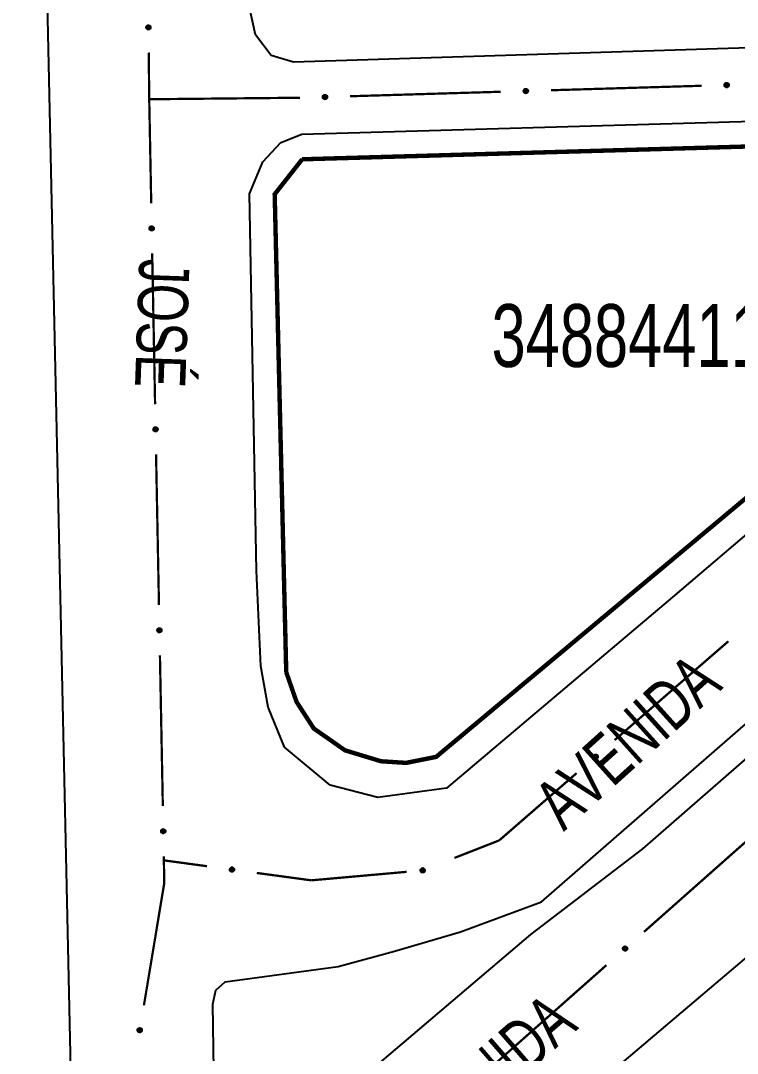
# Model space of a CAD drawing. Extents: x 202481 to 204056, y 4838981 to 4840330.
# Drawn here: x 203488.3 to 203545.4, y 4839586.7 to 4839668.9 of the extents above; entities that cross this region are included whole.
import ezdxf

# ---------------------------------------------------------------- set-up
doc = ezdxf.new("R2010")
doc.units = 0
doc.header["$LTSCALE"] = 1.5
doc.header["$MEASUREMENT"] = 0
for name, color, linetype in [('CD_MALHA_LOTES', 7, 'CONTINUOUS'), ('CD_TXT_QUADRA', 7, 'CONTINUOUS'), ('RU-QUADRA', 210, 'CONTINUOUS'), ('SV-EIXO-RUA-PAV', 20, 'CONTINUOUS'), ('SV-RUA-PAVIM', 7, 'CONTINUOUS'), ('SV-TXT-RUA-N-PAV', 7, 'CONTINUOUS'), ('SV-TXT-RUA-PAV', 7, 'CONTINUOUS')]:
    doc.layers.add(name, color=color, linetype=linetype)
doc.styles.add('ARIAL', font='ARIAL.SHX')

msp = doc.modelspace()

# ---------------------------------------------------------------- linework, layer by layer
at = {"layer": 'CD_MALHA_LOTES', "linetype": 'Continuous', "const_width": 0.35, "flags": 128}
for points in [[(203580.77, 4839659.84), (203521.41, 4839610.26), (203519.01, 4839609.78), (203517.01, 4839609.91), (203514.15, 4839610.78), (203511.66, 4839612.52), (203510.29, 4839614.64), (203509.47, 4839617)], [(203510.74, 4839657.83), (203580.77, 4839659.84)], [(203509.47, 4839617), (203508.55, 4839655.05), (203510.74, 4839657.83)]]:
    msp.add_lwpolyline(points, dxfattribs=at)
at = {"layer": 'RU-QUADRA', "linetype": 'Continuous', "const_width": 0.18, "flags": 128}
msp.add_lwpolyline([(203511.66, 4839612.52), (203510.29, 4839614.64), (203509.47, 4839617), (203508.55, 4839655.05), (203510.74, 4839657.83), (203580.77, 4839659.84), (203521.41, 4839610.26), (203519.01, 4839609.78), (203517.01, 4839609.91), (203514.15, 4839610.78)], close=True, dxfattribs=at)
at = {"layer": 'SV-EIXO-RUA-PAV'}
for points in [[(203498.391996, 4839668.185884), (203498.356574, 4839668.219608), (203498.333026, 4839668.255836), (203498.322083, 4839668.291704), (203498.320678, 4839668.325921), (203498.323182, 4839668.361089), (203498.333531, 4839668.395988), (203498.353596, 4839668.432179), (203498.387176, 4839668.467949), (203498.425873, 4839668.489632), (203498.460464, 4839668.502242), (203498.496059, 4839668.505762), (203498.530182, 4839668.502757), (203498.566078, 4839668.490809), (203498.602555, 4839668.470117), (203498.637707, 4839668.43548), (203498.660549, 4839668.399805), (203498.670222, 4839668.364834), (203498.673534, 4839668.329026), (203498.670547, 4839668.293153), (203498.660191, 4839668.258954), (203498.639291, 4839668.222265), (203498.604645, 4839668.188023), (203498.569324, 4839668.164835), (203498.534498, 4839668.154673), (203498.499172, 4839668.152206), (203498.463868, 4839668.154289), (203498.428353, 4839668.163231), (203498.391996, 4839668.185884)], [(203544.397415, 4839663.848437), (203544.430445, 4839663.884507), (203544.466208, 4839663.908753), (203544.501857, 4839663.920391), (203544.536041, 4839663.92246), (203544.571251, 4839663.920638), (203544.606344, 4839663.910969), (203544.642917, 4839663.891611), (203544.679333, 4839663.858731), (203544.701763, 4839663.820462), (203544.715042, 4839663.786123), (203544.719252, 4839663.750602), (203544.71691, 4839663.716427), (203544.705661, 4839663.680306), (203544.68568, 4839663.643434), (203544.651733, 4839663.607617), (203544.616508, 4839663.584087), (203544.581731, 4839663.573736), (203544.545994, 4839663.56973), (203544.51007, 4839663.572021), (203544.475676, 4839663.58171), (203544.438588, 4839663.601894), (203544.403681, 4839663.635869), (203544.379811, 4839663.670733), (203544.368975, 4839663.705356), (203544.365823, 4839663.740628), (203544.36722, 4839663.775965), (203544.375471, 4839663.811647), (203544.397415, 4839663.848437)], [(203528.404518, 4839663.37173), (203528.437548, 4839663.4078), (203528.473311, 4839663.432047), (203528.50896, 4839663.443684), (203528.543144, 4839663.445753), (203528.578354, 4839663.443931), (203528.613447, 4839663.434263), (203528.65002, 4839663.414904), (203528.686436, 4839663.382024), (203528.708866, 4839663.343755), (203528.722145, 4839663.309416), (203528.726355, 4839663.273896), (203528.724013, 4839663.239721), (203528.712764, 4839663.203599), (203528.692784, 4839663.166728), (203528.658836, 4839663.13091), (203528.623611, 4839663.10738), (203528.588834, 4839663.09703), (203528.553098, 4839663.093023), (203528.517173, 4839663.095314), (203528.482779, 4839663.105003), (203528.445692, 4839663.125187), (203528.410784, 4839663.159162), (203528.386914, 4839663.194027), (203528.376078, 4839663.228649), (203528.372926, 4839663.263921), (203528.374324, 4839663.299258), (203528.382574, 4839663.33494), (203528.404518, 4839663.37173)], [(203512.411621, 4839662.895023), (203512.444651, 4839662.931093), (203512.480414, 4839662.95534), (203512.516063, 4839662.966977), (203512.550247, 4839662.969046), (203512.585457, 4839662.967225), (203512.62055, 4839662.957556), (203512.657123, 4839662.938197), (203512.693539, 4839662.905317), (203512.715969, 4839662.867049), (203512.729248, 4839662.832709), (203512.733459, 4839662.797189), (203512.731116, 4839662.763014), (203512.719867, 4839662.726893), (203512.699887, 4839662.690021), (203512.665939, 4839662.654204), (203512.630714, 4839662.630674), (203512.595937, 4839662.620323), (203512.560201, 4839662.616316), (203512.524276, 4839662.618607), (203512.489882, 4839662.628297), (203512.452795, 4839662.648481), (203512.417887, 4839662.682456), (203512.394018, 4839662.71732), (203512.383181, 4839662.751942), (203512.380029, 4839662.787214), (203512.381427, 4839662.822552), (203512.389677, 4839662.858233), (203512.411621, 4839662.895023)], [(203498.650403, 4839652.187139), (203498.614684, 4839652.220548), (203498.590817, 4839652.256566), (203498.579557, 4839652.292336), (203498.577848, 4839652.32654), (203498.580042, 4839652.361728), (203498.590081, 4839652.396718), (203498.609825, 4839652.433084), (203498.643088, 4839652.469151), (203498.681591, 4839652.491175), (203498.716069, 4839652.504091), (203498.751632, 4839652.507926), (203498.78578, 4839652.505222), (203498.821781, 4839652.493592), (203498.858439, 4839652.473223), (203498.893896, 4839652.438899), (203498.917052, 4839652.403428), (203498.927035, 4839652.368543), (203498.930664, 4839652.332767), (203498.927994, 4839652.296869), (203498.917942, 4839652.262579), (203498.897367, 4839652.225706), (203498.863025, 4839652.191159), (203498.82791, 4839652.16766), (203498.793175, 4839652.15719), (203498.757872, 4839652.15441), (203498.722552, 4839652.156181), (203498.686959, 4839652.164808), (203498.650403, 4839652.187139)], [(203498.958137, 4839636.190099), (203498.922418, 4839636.223508), (203498.898551, 4839636.259526), (203498.887291, 4839636.295296), (203498.885582, 4839636.329499), (203498.887776, 4839636.364688), (203498.897815, 4839636.399677), (203498.917559, 4839636.436044), (203498.950822, 4839636.47211), (203498.989325, 4839636.494135), (203499.023803, 4839636.50705), (203499.059366, 4839636.510885), (203499.093514, 4839636.508181), (203499.129515, 4839636.496552), (203499.166173, 4839636.476183), (203499.20163, 4839636.441859), (203499.224786, 4839636.406387), (203499.234769, 4839636.371503), (203499.238398, 4839636.335726), (203499.235728, 4839636.299828), (203499.225676, 4839636.265538), (203499.205101, 4839636.228666), (203499.170759, 4839636.194119), (203499.135645, 4839636.170619), (203499.100909, 4839636.160149), (203499.065606, 4839636.15737), (203499.030286, 4839636.159141), (203498.994693, 4839636.167768), (203498.958137, 4839636.190099)], [(203499.265871, 4839620.193059), (203499.230152, 4839620.226468), (203499.206285, 4839620.262485), (203499.195025, 4839620.298255), (203499.193316, 4839620.332459), (203499.19551, 4839620.367648), (203499.205549, 4839620.402637), (203499.225293, 4839620.439004), (203499.258556, 4839620.47507), (203499.297059, 4839620.497095), (203499.331537, 4839620.51001), (203499.3671, 4839620.513845), (203499.401248, 4839620.511141), (203499.437249, 4839620.499511), (203499.473907, 4839620.479143), (203499.509364, 4839620.444818), (203499.53252, 4839620.409347), (203499.542503, 4839620.374463), (203499.546132, 4839620.338686), (203499.543462, 4839620.302788), (203499.53341, 4839620.268498), (203499.512835, 4839620.231626), (203499.478493, 4839620.197079), (203499.443379, 4839620.173579), (203499.408643, 4839620.163109), (203499.37334, 4839620.160329), (203499.33802, 4839620.1621), (203499.302427, 4839620.170727), (203499.265871, 4839620.193059)], [(203534.28645, 4839610.290493), (203534.283719, 4839610.24166), (203534.271386, 4839610.20025), (203534.251159, 4839610.168673), (203534.226009, 4839610.145429), (203534.197601, 4839610.124548), (203534.164314, 4839610.109814), (203534.123748, 4839610.101645), (203534.074744, 4839610.104041), (203534.033153, 4839610.119463), (203534.001134, 4839610.137637), (203533.975387, 4839610.162467), (203533.955564, 4839610.190404), (203533.941403, 4839610.225485), (203533.933526, 4839610.266676), (203533.937127, 4839610.315894), (203533.949497, 4839610.356408), (203533.969864, 4839610.386438), (203533.994989, 4839610.412164), (203534.024247, 4839610.433135), (203534.057005, 4839610.447409), (203534.098492, 4839610.455266), (203534.147023, 4839610.451067), (203534.187572, 4839610.439192), (203534.21788, 4839610.419252), (203534.24265, 4839610.393945), (203534.263941, 4839610.365707), (203534.280144, 4839610.332863), (203534.28645, 4839610.290493)], [(203499.573605, 4839604.196018), (203499.537886, 4839604.229427), (203499.514019, 4839604.265445), (203499.502759, 4839604.301215), (203499.501051, 4839604.335418), (203499.503244, 4839604.370607), (203499.513283, 4839604.405597), (203499.533027, 4839604.441963), (203499.56629, 4839604.47803), (203499.604793, 4839604.500054), (203499.639271, 4839604.51297), (203499.674834, 4839604.516804), (203499.708982, 4839604.514101), (203499.744983, 4839604.502471), (203499.781641, 4839604.482102), (203499.817098, 4839604.447778), (203499.840254, 4839604.412307), (203499.850237, 4839604.377422), (203499.853866, 4839604.341645), (203499.851196, 4839604.305747), (203499.841144, 4839604.271458), (203499.820569, 4839604.234585), (203499.786227, 4839604.200038), (203499.751113, 4839604.176539), (203499.716378, 4839604.166069), (203499.681074, 4839604.163289), (203499.645754, 4839604.16506), (203499.610161, 4839604.173687), (203499.573605, 4839604.196018)], [(203505.270451, 4839601.157906), (203505.231959, 4839601.127733), (203505.192707, 4839601.109671), (203505.155634, 4839601.10403), (203505.121573, 4839601.107587), (203505.087137, 4839601.115151), (203505.054101, 4839601.130437), (203505.021192, 4839601.155525), (203504.990654, 4839601.193925), (203504.974794, 4839601.235351), (203504.967319, 4839601.271401), (203504.968983, 4839601.307132), (203504.976892, 4839601.340461), (203504.993905, 4839601.374252), (203505.019654, 4839601.407354), (203505.05901, 4839601.437127), (203505.097613, 4839601.45457), (203505.133616, 4839601.459085), (203505.169526, 4839601.457184), (203505.20459, 4839601.449041), (203505.236932, 4839601.433849), (203505.270213, 4839601.407863), (203505.299085, 4839601.368629), (203505.316922, 4839601.330326), (203505.321941, 4839601.294396), (203505.319274, 4839601.259085), (203505.312107, 4839601.224453), (203505.298124, 4839601.190605), (203505.270451, 4839601.157906)], [(203520.48288, 4839601.1231), (203520.452035, 4839601.085144), (203520.417764, 4839601.05883), (203520.382864, 4839601.04511), (203520.348862, 4839601.041027), (203520.313606, 4839601.040768), (203520.278003, 4839601.04835), (203520.240352, 4839601.065517), (203520.20206, 4839601.096191), (203520.177411, 4839601.13307), (203520.162129, 4839601.166566), (203520.15583, 4839601.201776), (203520.156153, 4839601.23603), (203520.165251, 4839601.272752), (203520.183021, 4839601.310738), (203520.214797, 4839601.348496), (203520.248572, 4839601.374063), (203520.282678, 4839601.386448), (203520.318116, 4839601.392556), (203520.354112, 4839601.392388), (203520.389018, 4839601.384745), (203520.427232, 4839601.366784), (203520.464084, 4839601.334928), (203520.489968, 4839601.301532), (203520.502828, 4839601.267609), (203520.508056, 4839601.232585), (203520.508746, 4839601.197227), (203520.502614, 4839601.161121), (203520.48288, 4839601.1231)], [(203536.279144, 4839594.987259), (203536.281417, 4839595.036115), (203536.29336, 4839595.077639), (203536.31329, 4839595.109405), (203536.33822, 4839595.132884), (203536.366431, 4839595.154031), (203536.399577, 4839595.169077), (203536.440065, 4839595.177627), (203536.48909, 4839595.175691), (203536.530823, 4839595.160661), (203536.563012, 4839595.142788), (203536.588991, 4839595.118202), (203536.609076, 4839595.090452), (203536.623566, 4839595.055505), (203536.63183, 4839595.01439), (203536.62869, 4839594.965141), (203536.616702, 4839594.924512), (203536.596618, 4839594.894292), (203536.571735, 4839594.868331), (203536.542676, 4839594.847086), (203536.510053, 4839594.832505), (203536.468642, 4839594.824259), (203536.420074, 4839594.828001), (203536.379415, 4839594.839495), (203536.348921, 4839594.859149), (203536.323914, 4839594.884223), (203536.302359, 4839594.91226), (203536.285848, 4839594.94495), (203536.279144, 4839594.987259)], [(203497.675576, 4839588.3803), (203497.64658, 4839588.419686), (203497.629714, 4839588.459466), (203497.625197, 4839588.496694), (203497.629782, 4839588.530631), (203497.638384, 4839588.564823), (203497.654662, 4839588.597382), (203497.680734, 4839588.629516), (203497.72004, 4839588.65888), (203497.761926, 4839588.673479), (203497.798186, 4839588.679861), (203497.83385, 4839588.677117), (203497.866925, 4839588.668204), (203497.900186, 4839588.650177), (203497.932494, 4839588.623438), (203497.961063, 4839588.5832), (203497.977331, 4839588.544087), (203497.980755, 4839588.507964), (203497.977769, 4839588.472128), (203497.968569, 4839588.437327), (203497.952406, 4839588.405458), (203497.925426, 4839588.372978), (203497.885337, 4839588.345306), (203497.846512, 4839588.328636), (203497.810447, 4839588.324706), (203497.775232, 4839588.328439), (203497.740833, 4839588.33665), (203497.707423, 4839588.351651), (203497.675576, 4839588.3803)]]:
    msp.add_lwpolyline(points, close=True, dxfattribs=at)
for points in [[(203498.333026, 4839668.255836), (203498.323182, 4839668.361089)], [(203498.343061, 4839668.240202), (203498.329435, 4839668.369697)], [(203498.356574, 4839668.219608), (203498.333531, 4839668.395988)], [(203498.373448, 4839668.205038), (203498.344061, 4839668.406693)], [(203498.391996, 4839668.185884), (203498.353596, 4839668.432179)], [(203498.411964, 4839668.175417), (203498.372304, 4839668.446559)], [(203498.428353, 4839668.163231), (203498.387176, 4839668.467949)], [(203498.446203, 4839668.163491), (203498.406131, 4839668.474203)], [(203498.463868, 4839668.154289), (203498.425873, 4839668.489632)], [(203498.480385, 4839668.157023), (203498.441437, 4839668.490945)], [(203498.499172, 4839668.152206), (203498.460464, 4839668.502242)], [(203498.517239, 4839668.156041), (203498.480893, 4839668.502271)], [(203498.534498, 4839668.154673), (203498.496059, 4839668.505762)], [(203498.552644, 4839668.163232), (203498.513653, 4839668.501247)], [(203498.569324, 4839668.164835), (203498.530182, 4839668.502757)], [(203498.587964, 4839668.17861), (203498.549228, 4839668.492064)], [(203498.604645, 4839668.188023), (203498.566078, 4839668.490809)], [(203498.620399, 4839668.208968), (203498.58486, 4839668.477424)], [(203498.639291, 4839668.222265), (203498.602555, 4839668.470117)], [(203498.647305, 4839668.246091), (203498.620676, 4839668.445046)], [(203498.660191, 4839668.258954), (203498.637707, 4839668.43548)], [(203498.664689, 4839668.280387), (203498.649683, 4839668.411232)], [(203498.670547, 4839668.293153), (203498.660549, 4839668.399805)], [(203544.375471, 4839663.811647), (203544.679333, 4839663.858731)], [(203544.376078, 4839663.793805), (203544.685953, 4839663.839901)], [(203544.387337, 4839663.828269), (203544.657658, 4839663.873185)], [(203544.397415, 4839663.848437), (203544.642917, 4839663.891611)], [(203544.416205, 4839663.867353), (203544.617251, 4839663.900649)], [(203544.430445, 4839663.884507), (203544.606344, 4839663.910969)], [(203544.450772, 4839663.898417), (203544.579978, 4839663.914554)], [(203544.466208, 4839663.908753), (203544.571251, 4839663.920638)], [(203528.372926, 4839663.263921), (203528.722145, 4839663.309416)], [(203528.374324, 4839663.299258), (203528.708866, 4839663.343755)], [(203528.376078, 4839663.228649), (203528.726355, 4839663.273896)], [(203528.377112, 4839663.245931), (203528.722571, 4839663.288991)], [(203528.377378, 4839663.282798), (203528.71048, 4839663.32822)], [(203528.382574, 4839663.33494), (203528.686436, 4839663.382024)], [(203528.383181, 4839663.317099), (203528.693056, 4839663.363194)], [(203528.384988, 4839663.210673), (203528.722182, 4839663.256217)], [(203528.386914, 4839663.194027), (203528.724013, 4839663.239721)], [(203528.39444, 4839663.351563), (203528.664762, 4839663.396479)], [(203528.401048, 4839663.175658), (203528.713692, 4839663.22047)], [(203528.404518, 4839663.37173), (203528.65002, 4839663.414904)], [(203528.410784, 4839663.159162), (203528.712764, 4839663.203599)], [(203528.423308, 4839663.390647), (203528.624354, 4839663.423942)], [(203528.43203, 4839663.143818), (203528.699746, 4839663.184561)], [(203528.437548, 4839663.4078), (203528.613447, 4839663.434263)], [(203528.445692, 4839663.125187), (203528.692784, 4839663.166728)], [(203528.457875, 4839663.42171), (203528.587081, 4839663.437847)], [(203528.469669, 4839663.117638), (203528.668069, 4839663.148124)], [(203528.473311, 4839663.432047), (203528.578354, 4839663.443931)], [(203528.482779, 4839663.105003), (203528.658836, 4839663.13091)], [(203528.504295, 4839663.100923), (203528.634825, 4839663.118465)], [(203528.517173, 4839663.095314), (203528.623611, 4839663.10738)], [(203544.365823, 4839663.740628), (203544.715042, 4839663.786123)], [(203544.36722, 4839663.775965), (203544.701763, 4839663.820462)], [(203544.368975, 4839663.705356), (203544.719252, 4839663.750602)], [(203544.370008, 4839663.722638), (203544.715468, 4839663.765698)], [(203544.370275, 4839663.759504), (203544.703377, 4839663.804927)], [(203544.377885, 4839663.687379), (203544.715079, 4839663.732924)], [(203544.379811, 4839663.670733), (203544.71691, 4839663.716427)], [(203544.393945, 4839663.652365), (203544.706589, 4839663.697177)], [(203544.403681, 4839663.635869), (203544.705661, 4839663.680306)], [(203544.424927, 4839663.620525), (203544.692643, 4839663.661268)], [(203544.438588, 4839663.601894), (203544.68568, 4839663.643434)], [(203544.462566, 4839663.594344), (203544.660966, 4839663.624831)], [(203544.475676, 4839663.58171), (203544.651733, 4839663.607617)], [(203544.497192, 4839663.57763), (203544.627722, 4839663.595172)], [(203544.51007, 4839663.572021), (203544.616508, 4839663.584087)], [(203512.380029, 4839662.787214), (203512.729248, 4839662.832709)], [(203512.381427, 4839662.822552), (203512.715969, 4839662.867049)], [(203512.383181, 4839662.751942), (203512.733459, 4839662.797189)], [(203512.384215, 4839662.769224), (203512.729674, 4839662.812285)], [(203512.384481, 4839662.806091), (203512.717583, 4839662.851513)], [(203512.389677, 4839662.858233), (203512.693539, 4839662.905317)], [(203512.390284, 4839662.840392), (203512.700159, 4839662.886487)], [(203512.392091, 4839662.733966), (203512.729286, 4839662.77951)], [(203512.394018, 4839662.71732), (203512.731116, 4839662.763014)], [(203512.401543, 4839662.874856), (203512.671865, 4839662.919772)], [(203512.408151, 4839662.698951), (203512.720795, 4839662.743764)], [(203512.411621, 4839662.895023), (203512.657123, 4839662.938197)], [(203512.417887, 4839662.682456), (203512.719867, 4839662.726893)], [(203512.430411, 4839662.91394), (203512.631457, 4839662.947235)], [(203512.439133, 4839662.667112), (203512.706849, 4839662.707855)], [(203512.444651, 4839662.931093), (203512.62055, 4839662.957556)], [(203512.452795, 4839662.648481), (203512.699887, 4839662.690021)], [(203512.464978, 4839662.945003), (203512.594184, 4839662.961141)], [(203512.476772, 4839662.640931), (203512.675172, 4839662.671417)], [(203512.480414, 4839662.95534), (203512.585457, 4839662.967225)], [(203512.489882, 4839662.628297), (203512.665939, 4839662.654204)], [(203512.511399, 4839662.624216), (203512.641928, 4839662.641758)], [(203512.524276, 4839662.618607), (203512.630714, 4839662.630674)], [(203498.590817, 4839652.256566), (203498.580042, 4839652.361728)], [(203498.60099, 4839652.241022), (203498.586218, 4839652.370391)], [(203498.614684, 4839652.220548), (203498.590081, 4839652.396718)], [(203498.631686, 4839652.206128), (203498.600516, 4839652.407515)], [(203498.650403, 4839652.187139), (203498.609825, 4839652.433084)], [(203498.670463, 4839652.176849), (203498.628405, 4839652.44763)], [(203498.686959, 4839652.164808), (203498.643088, 4839652.469151)], [(203498.704806, 4839652.165227), (203498.661987, 4839652.475572)], [(203498.722552, 4839652.156181), (203498.681591, 4839652.491175)], [(203498.739044, 4839652.159061), (203498.697143, 4839652.492625)], [(203498.757872, 4839652.15441), (203498.716069, 4839652.504091)], [(203498.775905, 4839652.158406), (203498.736497, 4839652.5043)], [(203498.793175, 4839652.15719), (203498.751632, 4839652.507926)], [(203498.811245, 4839652.165909), (203498.769266, 4839652.503566)], [(203498.82791, 4839652.16766), (203498.78578, 4839652.505222)], [(203498.846428, 4839652.181599), (203498.80492, 4839652.494698)], [(203498.863025, 4839652.191159), (203498.821781, 4839652.493592)], [(203498.878593, 4839652.212242), (203498.84068, 4839652.480374)], [(203498.897367, 4839652.225706), (203498.858439, 4839652.473223)], [(203498.905169, 4839652.249603), (203498.876781, 4839652.448314)], [(203498.917942, 4839652.262579), (203498.893896, 4839652.438899)], [(203498.922249, 4839652.284051), (203498.906087, 4839652.414758)], [(203498.927994, 4839652.296869), (203498.917052, 4839652.403428)], [(203498.898551, 4839636.259526), (203498.887776, 4839636.364688)], [(203498.908724, 4839636.243981), (203498.893952, 4839636.373351)], [(203498.922418, 4839636.223508), (203498.897815, 4839636.399677)], [(203498.93942, 4839636.209088), (203498.90825, 4839636.410475)], [(203498.958137, 4839636.190099), (203498.917559, 4839636.436044)], [(203498.978197, 4839636.179809), (203498.936139, 4839636.45059)], [(203498.994693, 4839636.167768), (203498.950822, 4839636.47211)], [(203499.01254, 4839636.168186), (203498.969721, 4839636.478531)], [(203499.030286, 4839636.159141), (203498.989325, 4839636.494135)], [(203499.046778, 4839636.162021), (203499.004877, 4839636.495585)], [(203499.065606, 4839636.15737), (203499.023803, 4839636.50705)], [(203499.083639, 4839636.161365), (203499.044231, 4839636.50726)], [(203499.100909, 4839636.160149), (203499.059366, 4839636.510885)], [(203499.118979, 4839636.168869), (203499.077, 4839636.506526)], [(203499.135645, 4839636.170619), (203499.093514, 4839636.508181)], [(203499.154162, 4839636.184558), (203499.112654, 4839636.497658)], [(203499.170759, 4839636.194119), (203499.129515, 4839636.496552)], [(203499.186327, 4839636.215202), (203499.148414, 4839636.483333)], [(203499.205101, 4839636.228666), (203499.166173, 4839636.476183)], [(203499.212903, 4839636.252562), (203499.184515, 4839636.451273)], [(203499.225676, 4839636.265538), (203499.20163, 4839636.441859)], [(203499.229983, 4839636.28701), (203499.213821, 4839636.417718)], [(203499.235728, 4839636.299828), (203499.224786, 4839636.406387)], [(203499.206285, 4839620.262485), (203499.19551, 4839620.367648)], [(203499.216458, 4839620.246941), (203499.201686, 4839620.37631)], [(203499.230152, 4839620.226468), (203499.205549, 4839620.402637)], [(203499.247154, 4839620.212047), (203499.215984, 4839620.413434)], [(203499.265871, 4839620.193059), (203499.225293, 4839620.439004)], [(203499.285931, 4839620.182768), (203499.243873, 4839620.453549)], [(203499.302427, 4839620.170727), (203499.258556, 4839620.47507)], [(203499.320274, 4839620.171146), (203499.277455, 4839620.481491)], [(203499.33802, 4839620.1621), (203499.297059, 4839620.497095)], [(203499.354512, 4839620.164981), (203499.312611, 4839620.498544)], [(203499.37334, 4839620.160329), (203499.331537, 4839620.51001)], [(203499.391373, 4839620.164325), (203499.351965, 4839620.51022)], [(203499.408643, 4839620.163109), (203499.3671, 4839620.513845)], [(203499.426713, 4839620.171829), (203499.384734, 4839620.509485)], [(203499.443379, 4839620.173579), (203499.401248, 4839620.511141)], [(203499.461896, 4839620.187518), (203499.420388, 4839620.500618)], [(203499.478493, 4839620.197079), (203499.437249, 4839620.499511)], [(203499.494061, 4839620.218162), (203499.456148, 4839620.486293)], [(203499.512835, 4839620.231626), (203499.473907, 4839620.479143)], [(203499.520637, 4839620.255522), (203499.492249, 4839620.454233)], [(203499.53341, 4839620.268498), (203499.509364, 4839620.444818)], [(203499.537717, 4839620.28997), (203499.521555, 4839620.420677)], [(203499.543462, 4839620.302788), (203499.53252, 4839620.409347)], [(203534.098492, 4839610.455266), (203533.933526, 4839610.266676)], [(203534.057005, 4839610.447409), (203533.937127, 4839610.315894)], [(203534.120862, 4839610.449493), (203533.939427, 4839610.248464)], [(203534.075152, 4839610.44593), (203533.940878, 4839610.296724)], [(203534.147023, 4839610.451067), (203533.941403, 4839610.225485)], [(203534.037767, 4839610.436946), (203533.947834, 4839610.340729)], [(203534.024247, 4839610.433135), (203533.949497, 4839610.356408)], [(203534.165002, 4839610.444462), (203533.951366, 4839610.211839)], [(203534.187572, 4839610.439192), (203533.955564, 4839610.190404)], [(203534.199602, 4839610.427526), (203533.967425, 4839610.178793)], [(203534.21788, 4839610.419252), (203533.975387, 4839610.162467)], [(203534.228021, 4839610.40522), (203533.987874, 4839610.153178)], [(203534.24265, 4839610.393945), (203534.001134, 4839610.137637)], [(203534.251155, 4839610.376515), (203534.022068, 4839610.130467)], [(203534.263941, 4839610.365707), (203534.033153, 4839610.119463)], [(203534.268379, 4839610.346289), (203534.057698, 4839610.114426)], [(203534.280144, 4839610.332863), (203534.074744, 4839610.104041)], [(203534.281483, 4839610.312484), (203534.100672, 4839610.106574)], [(203534.28645, 4839610.290493), (203534.123748, 4839610.101645)], [(203534.283882, 4839610.263954), (203534.149338, 4839610.110898)], [(203534.283719, 4839610.24166), (203534.164314, 4839610.109814)], [(203534.276791, 4839610.218024), (203534.186993, 4839610.123732)], [(203534.271386, 4839610.20025), (203534.197601, 4839610.124548)], [(203499.514019, 4839604.265445), (203499.503244, 4839604.370607)], [(203499.524192, 4839604.249901), (203499.50942, 4839604.37927)], [(203499.537886, 4839604.229427), (203499.513283, 4839604.405597)], [(203499.554888, 4839604.215007), (203499.523719, 4839604.416394)], [(203499.573605, 4839604.196018), (203499.533027, 4839604.441963)], [(203499.593665, 4839604.185728), (203499.551607, 4839604.456509)], [(203499.610161, 4839604.173687), (203499.56629, 4839604.47803)], [(203499.628008, 4839604.174106), (203499.585189, 4839604.48445)], [(203499.645754, 4839604.16506), (203499.604793, 4839604.500054)], [(203499.662246, 4839604.16794), (203499.620345, 4839604.501504)], [(203499.681074, 4839604.163289), (203499.639271, 4839604.51297)], [(203499.699107, 4839604.167285), (203499.659699, 4839604.513179)], [(203499.716378, 4839604.166069), (203499.674834, 4839604.516804)], [(203499.734447, 4839604.174788), (203499.692468, 4839604.512445)], [(203499.751113, 4839604.176539), (203499.708982, 4839604.514101)], [(203499.76963, 4839604.190478), (203499.728122, 4839604.503577)], [(203499.786227, 4839604.200038), (203499.744983, 4839604.502471)], [(203499.801795, 4839604.221121), (203499.763882, 4839604.489253)], [(203499.820569, 4839604.234585), (203499.781641, 4839604.482102)], [(203499.828371, 4839604.258482), (203499.799983, 4839604.457193)], [(203499.841144, 4839604.271458), (203499.817098, 4839604.447778)], [(203499.845451, 4839604.29293), (203499.829289, 4839604.423637)], [(203499.851196, 4839604.305747), (203499.840254, 4839604.412307)], [(203505.299085, 4839601.368629), (203504.993905, 4839601.374252)], [(203505.280639, 4839601.387246), (203505.009865, 4839601.390901)], [(203505.270213, 4839601.407863), (203505.019654, 4839601.407354)], [(203505.247796, 4839601.419238), (203505.047082, 4839601.421658)], [(203505.236932, 4839601.433849), (203505.05901, 4839601.437127)], [(203505.216375, 4839601.441398), (203505.084735, 4839601.445472)], [(203505.20459, 4839601.449041), (203505.097613, 4839601.45457)], [(203520.427232, 4839601.366784), (203520.183021, 4839601.310738)], [(203520.402851, 4839601.372906), (203520.206595, 4839601.330768)], [(203520.389018, 4839601.384745), (203520.214797, 4839601.348496)], [(203520.367299, 4839601.387548), (203520.238032, 4839601.362336)], [(203520.354112, 4839601.392388), (203520.248572, 4839601.374063)], [(203505.319274, 4839601.259085), (203504.967319, 4839601.271401)], [(203505.321941, 4839601.294396), (203504.968983, 4839601.307132)], [(203505.318091, 4839601.277517), (203504.970244, 4839601.29162)], [(203505.312107, 4839601.224453), (203504.974794, 4839601.235351)], [(203505.31179, 4839601.241192), (203504.975746, 4839601.250941)], [(203505.316096, 4839601.31359), (203504.975995, 4839601.323888)], [(203505.316922, 4839601.330326), (203504.976892, 4839601.340461)], [(203505.300447, 4839601.208305), (203504.987207, 4839601.213585)], [(203505.305987, 4839601.350762), (203504.990226, 4839601.357761)], [(203505.298124, 4839601.190605), (203504.990654, 4839601.193925)], [(203505.283696, 4839601.17615), (203505.009668, 4839601.176116)], [(203505.270451, 4839601.157906), (203505.021192, 4839601.155525)], [(203505.248816, 4839601.142322), (203505.045032, 4839601.142405)], [(203505.231959, 4839601.127733), (203505.054101, 4839601.130437)], [(203505.209628, 4839601.11734), (203505.079524, 4839601.122583)], [(203505.192707, 4839601.109671), (203505.087137, 4839601.115151)], [(203520.502828, 4839601.267609), (203520.15583, 4839601.201776)], [(203520.489968, 4839601.301532), (203520.156153, 4839601.23603)], [(203520.492873, 4839601.285029), (203520.158953, 4839601.219671)], [(203520.502816, 4839601.250297), (203520.160499, 4839601.18693)], [(203520.508056, 4839601.232585), (203520.162129, 4839601.166566)], [(203520.464084, 4839601.334928), (203520.165251, 4839601.272752)], [(203520.474775, 4839601.319035), (203520.16532, 4839601.255856)], [(203520.504726, 4839601.213479), (203520.174883, 4839601.148483)], [(203520.441969, 4839601.348991), (203520.177123, 4839601.292525)], [(203520.508746, 4839601.197227), (203520.177411, 4839601.13307)], [(203520.500956, 4839601.178895), (203520.19434, 4839601.114598)], [(203520.502614, 4839601.161121), (203520.20206, 4839601.096191)], [(203520.49175, 4839601.143827), (203520.224549, 4839601.083041)], [(203520.48288, 4839601.1231), (203520.240352, 4839601.065517)], [(203520.465238, 4839601.103108), (203520.266506, 4839601.058009)], [(203520.452035, 4839601.085144), (203520.278003, 4839601.04835)], [(203520.432564, 4839601.070059), (203520.304535, 4839601.046327)], [(203520.417764, 4839601.05883), (203520.313606, 4839601.040768)], [(203536.279144, 4839594.987259), (203536.440065, 4839595.177627)], [(203536.281417, 4839595.036115), (203536.399577, 4839595.169077)], [(203536.281463, 4839595.013821), (203536.414564, 4839595.168134)], [(203536.284318, 4839594.965315), (203536.463186, 4839595.172914)], [(203536.285848, 4839594.94495), (203536.48909, 4839595.175691)], [(203536.288123, 4839595.059815), (203536.377031, 4839595.154947)], [(203536.29336, 4839595.077639), (203536.366431, 4839595.154031)], [(203536.297739, 4839594.931635), (203536.506233, 4839595.165467)], [(203536.302359, 4839594.91226), (203536.530823, 4839595.160661)], [(203536.315246, 4839594.901572), (203536.542011, 4839595.149762)], [(203536.323914, 4839594.884223), (203536.563012, 4839595.142788)], [(203536.338649, 4839594.873085), (203536.576418, 4839595.127373)], [(203536.348921, 4839594.859149), (203536.588991, 4839595.118202)], [(203536.367276, 4839594.851047), (203536.597106, 4839595.101951)], [(203536.379415, 4839594.839495), (203536.609076, 4839595.090452)], [(203536.402033, 4839594.834437), (203536.613475, 4839595.069057)], [(203536.420074, 4839594.828001), (203536.623566, 4839595.055505)], [(203536.446219, 4839594.829821), (203536.625758, 4839595.032546)], [(203536.468642, 4839594.824259), (203536.63183, 4839595.01439)], [(203536.491893, 4839594.833814), (203536.62476, 4839594.984275)], [(203536.510053, 4839594.832505), (203536.62869, 4839594.965141)], [(203536.529192, 4839594.843148), (203536.618217, 4839594.940206)], [(203536.542676, 4839594.847086), (203536.616702, 4839594.924512)], [(203497.629714, 4839588.459466), (203497.638384, 4839588.564823)], [(203497.636868, 4839588.442322), (203497.646043, 4839588.572208)], [(203497.64658, 4839588.419686), (203497.654662, 4839588.597382)], [(203497.660653, 4839588.402396), (203497.666899, 4839588.606085)], [(203497.675576, 4839588.3803), (203497.680734, 4839588.629516)], [(203497.693411, 4839588.366509), (203497.701664, 4839588.640413)], [(203497.707423, 4839588.351651), (203497.72004, 4839588.65888)], [(203497.725044, 4839588.348793), (203497.739795, 4839588.661731)], [(203497.740833, 4839588.33665), (203497.761926, 4839588.673479)], [(203497.757574, 4839588.336461), (203497.77748, 4839588.672056)], [(203497.775232, 4839588.328439), (203497.798186, 4839588.679861)], [(203497.793692, 4839588.329064), (203497.818307, 4839588.676325)], [(203497.810447, 4839588.324706), (203497.83385, 4839588.677117)], [(203497.829808, 4839588.329968), (203497.850387, 4839588.669601)], [(203497.846512, 4839588.328636), (203497.866925, 4839588.668204)], [(203497.867269, 4839588.338947), (203497.883814, 4839588.654353)], [(203497.885337, 4839588.345306), (203497.900186, 4839588.650177)], [(203497.904503, 4839588.363181), (203497.916345, 4839588.633721)], [(203497.925426, 4839588.372978), (203497.932494, 4839588.623438)], [(203497.937473, 4839588.395041), (203497.945963, 4839588.59559)], [(203497.952406, 4839588.405458), (203497.961063, 4839588.5832)], [(203497.960573, 4839588.425778), (203497.968626, 4839588.557234)], [(203497.968569, 4839588.437327), (203497.977331, 4839588.544087)]]:
    msp.add_lwpolyline(points, dxfattribs=at)
at = {"layer": 'SV-EIXO-RUA-PAV', "const_width": 0.18}
for points in [[(203498.56, 4839662.61), (203498.521351, 4839666.330808)], [(203514.557629, 4839662.848861), (203526.552302, 4839663.206391)], [(203530.550526, 4839663.325568), (203542.545199, 4839663.683098)], [(203498.56, 4839662.61), (203510.559401, 4839662.729904)], [(203498.565366, 4839662.331061), (203498.56, 4839662.61)], [(203498.719233, 4839654.33254), (203498.565366, 4839662.331061)], [(203499.026967, 4839638.3355), (203498.796166, 4839650.33328)], [(203499.334701, 4839622.33846), (203499.1039, 4839634.33624)], [(203544.676199, 4839619.459022), (203543.9197, 4839618.805027)], [(203543.9197, 4839618.805027), (203543.59, 4839618.52)], [(203499.642435, 4839606.341419), (203499.411635, 4839618.3392)], [(203543.59, 4839618.52), (203535.615514, 4839611.591119)], [(203532.596069, 4839608.967581), (203526.55718, 4839603.720504)], [(203537.957023, 4839596.325992), (203546.941019, 4839604.281356)], [(203526.43, 4839603.61), (203522.86253, 4839602.212253)], [(203526.55718, 4839603.720504), (203526.43, 4839603.61)], [(203499.76, 4839600.23), (203499.719369, 4839602.342159)], [(203500.18817, 4839601.957896), (203499.73, 4839602.02)], [(203503.160983, 4839601.554931), (203500.18817, 4839601.957896)], [(203511.46, 4839600.43), (203507.124734, 4839601.017645)], [(203512.082623, 4839600.485452), (203511.46, 4839600.43)], [(203519.055024, 4839601.106445), (203512.082623, 4839600.485452)], [(203499.614257, 4839599.354599), (203499.76, 4839600.23)], [(203498.136212, 4839590.476796), (203499.614257, 4839599.354599)], [(203525.978362, 4839585.71884), (203534.962358, 4839593.674204)]]:
    msp.add_lwpolyline(points, dxfattribs=at)
at = {"layer": 'SV-RUA-PAVIM', "linetype": 'Continuous'}
for points in [[(203477.63, 4839882.2, 10.79), (203481.71, 4839882.21, 10.79), (203484.31, 4839880.15, 10.73), (203485.65, 4839875.41, 10.77), (203486.39, 4839843.92, 11.15), (203486.75, 4839828.5, 11.15), (203488.74, 4839753.77, 11.28), (203490.47, 4839669.02, 12.41), (203492.32, 4839584.21, 13.01), (203491.91, 4839582.25, 13.01), (203490.62, 4839580.32, 13.01), (203477.62, 4839569.44, 13.18)], [(203503.7, 4839585.28, 13.09), (203503.63, 4839590.56, 13.11), (203503.87, 4839591.68, 13.1), (203504.62, 4839592.34, 13.1), (203513.6, 4839593.57, 13.11), (203518.1, 4839594.8, 13.11), (203523.35, 4839596.34, 13.12), (203529.8, 4839598.73, 13.13), (203581.84, 4839644.03, 12.4), (203621.93, 4839678.37, 12.28), (203633.9, 4839688.29, 12.23), (203642.55, 4839696.75, 11.97), (203648.68, 4839703.9, 11.89), (203662.35, 4839722.87, 11.74), (203663.31, 4839722.7, 11.74), (203663.44, 4839721.48, 11.69), (203648.36, 4839700.94, 11.82), (203640.53, 4839692.22, 11.91), (203633.42, 4839685.44, 12), (203577.44, 4839637.47, 12.3), (203537.84, 4839602.94, 12.86), (203528.92, 4839596.11, 13.1), (203502.06, 4839573.31, 13.3)], [(203673.11, 4839712.13, 11.56), (203630.61, 4839659.42, 11.97), (203626.55, 4839655.04, 12.14), (203622.45, 4839650.52, 12.15), (203580.23, 4839615.69, 12.68), (203575.59, 4839612.8, 12.68), (203569.07, 4839609.77, 12.68), (203562.08, 4839606.62, 12.82), (203556.04, 4839602.72, 12.86), (203517.54, 4839570.09, 13.41)], [(203592.46, 4839672.15, 11.92), (203589.68, 4839668.54, 12), (203584.16, 4839660.32, 12.1), (203581.4, 4839658.03, 12.1), (203540.22, 4839622.96, 12.75), (203522.22, 4839607.78, 13.08), (203516.76, 4839607.02, 13.09), (203512.97, 4839608, 12.88), (203509.33, 4839611.04, 12.84), (203508.02, 4839614.22, 12.84), (203507.46, 4839617.49, 12.83), (203507.11, 4839625.08, 13.03), (203506.55, 4839655.09, 12.79), (203507.6, 4839657.62, 12.71), (203509.04, 4839659.18, 12.69), (203510.7, 4839659.83, 12.66), (203580.73, 4839661.84, 12.13), (203584.34, 4839667.9, 12.14), (203510.06, 4839665.55, 12.55), (203508.28, 4839666.08, 12.55), (203507.01, 4839667.73, 12.54), (203506.54, 4839669.92, 12.51)]]:
    msp.add_polyline3d(points, dxfattribs=at)

# ---------------------------------------------------------------- texts
at = {"layer": 'CD_TXT_QUADRA', "style": 'ARIAL', "width": 0.7}
msp.add_text('348844115', height=5, dxfattribs=at).set_placement((203525.82, 4839641.3))
at = {"layer": 'SV-TXT-RUA-N-PAV', "style": 'ARIAL', "width": 0.7}
msp.add_text('JOSÉ', height=4, rotation=268, dxfattribs=at).set_placement((203497.78, 4839649.94))
at = {"layer": 'SV-TXT-RUA-PAV', "style": 'ARIAL', "width": 0.7}
for rotation, p in [(42, (203531.57, 4839604.28)), (41, (203519.86, 4839577.41))]:
    msp.add_text('AVENIDA', height=4, rotation=rotation, dxfattribs=at).set_placement(p)

doc.saveas('drawing.dxf')
